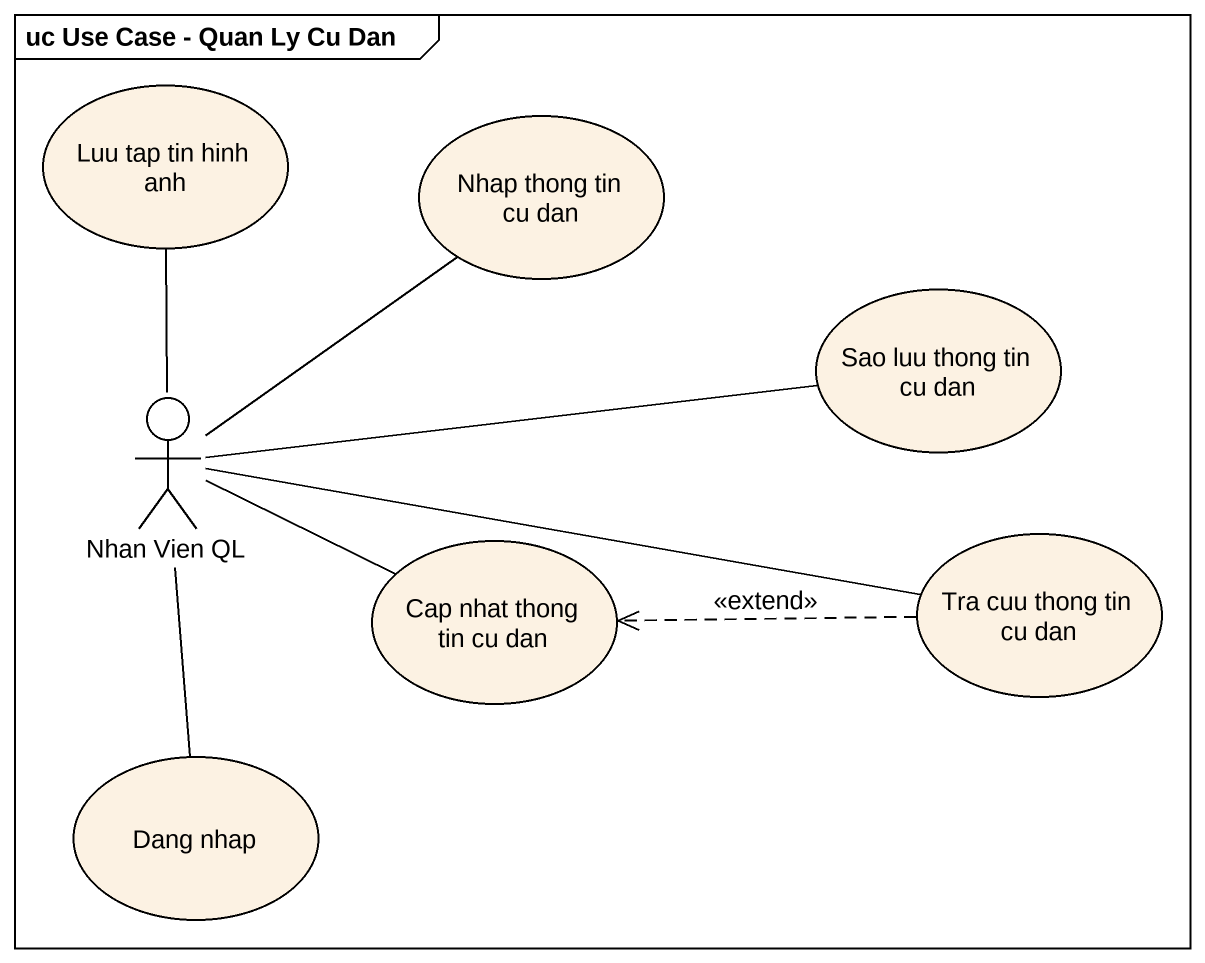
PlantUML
@startuml
mainframe uc Use Case - Quan Ly Cu Dan
usecase "Luu tap tin hinh anh" as Luu_tap_tin_hinh_anh
usecase "Nhap thong tin cu dan" as Nhap_thong_tin_cu_dan
usecase "Sao luu thong tin cu dan" as Sao_luu_thong_tin_cu_dan
actor "Nhan Vien QL" as Nhan_Vien_QL
usecase "Cap nhat thong tin cu dan" as Cap_nhat_thong_tin_cu_dan
usecase "Tra cuu thong tin cu dan" as Tra_cuu_thong_tin_cu_dan
usecase "Dang nhap" as Dang_nhap
Nhan_Vien_QL -up- Luu_tap_tin_hinh_anh
Nhan_Vien_QL -up- Nhap_thong_tin_cu_dan
Nhan_Vien_QL -right- Sao_luu_thong_tin_cu_dan
Nhan_Vien_QL -right- Cap_nhat_thong_tin_cu_dan
Nhan_Vien_QL -right- Tra_cuu_thong_tin_cu_dan
Nhan_Vien_QL -- Dang_nhap
Tra_cuu_thong_tin_cu_dan .left.> Cap_nhat_thong_tin_cu_dan : <<extend>>
@enduml
